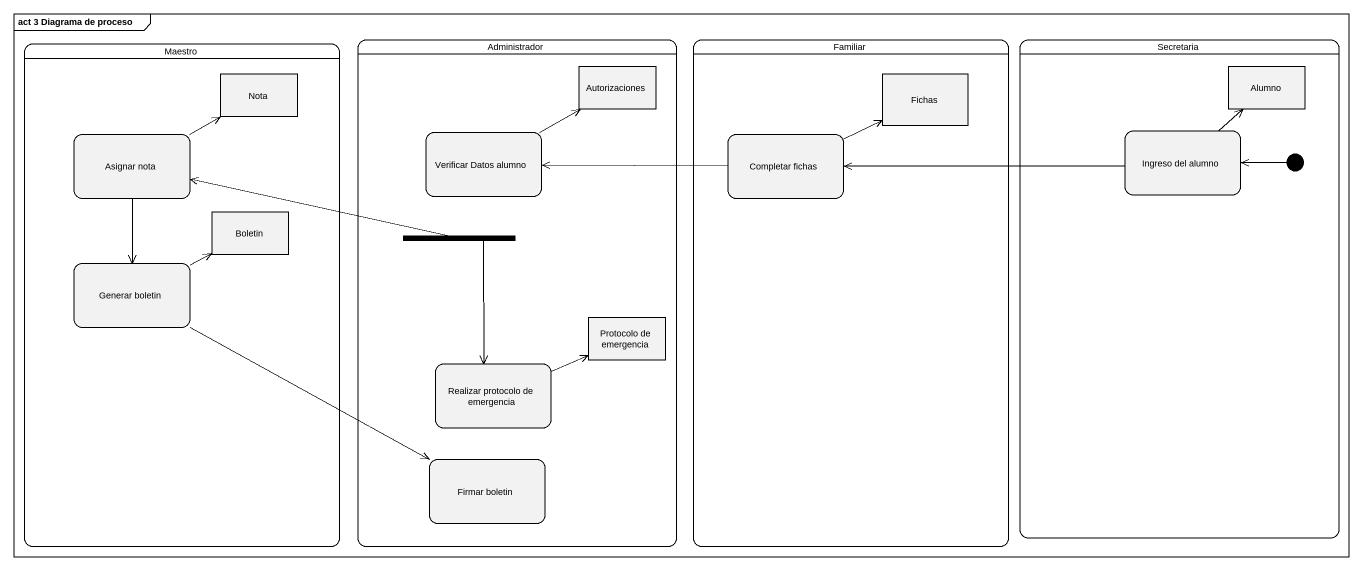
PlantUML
@startuml
mainframe act 3 Diagrama de proceso
hide empty description
state Maestro {
  state Nota <<object>>
  state "Asignar nota" as Asignar_nota
  state Boletin <<object>>
  state "Generar boletin" as Generar_boletin
}
state Administrador {
  state Autorizaciones <<object>>
  state "Verificar Datos alumno" as Verificar_Datos_alumno
  state fork1 <<fork>>
  state "Protocolo de emergencia" as Protocolo_de_emergencia <<object>>
  state "Realizar protocolo de emergencia" as Realizar_protocolo_de
  state "Firmar boletin" as Firmar_boletin
}
state Familiar {
  state Fichas <<object>>
  state "Completar fichas" as Completar_fichas
}
state Secretaria {
  state Alumno <<object>>
  state "Ingreso del alumno" as Ingreso_del_alumno
  [*] -left-> Ingreso_del_alumno
}
Asignar_nota -right-> Nota
Asignar_nota --> Generar_boletin
Verificar_Datos_alumno -right-> Autorizaciones
Completar_fichas -right-> Fichas
Completar_fichas -left-> Verificar_Datos_alumno
Ingreso_del_alumno -up-> Alumno
Ingreso_del_alumno -left-> Completar_fichas
fork1 -left-> Asignar_nota
fork1 --> Realizar_protocolo_de
Generar_boletin -right-> Boletin
Generar_boletin -right-> Firmar_boletin
Realizar_protocolo_de -right-> Protocolo_de_emergencia
@enduml
